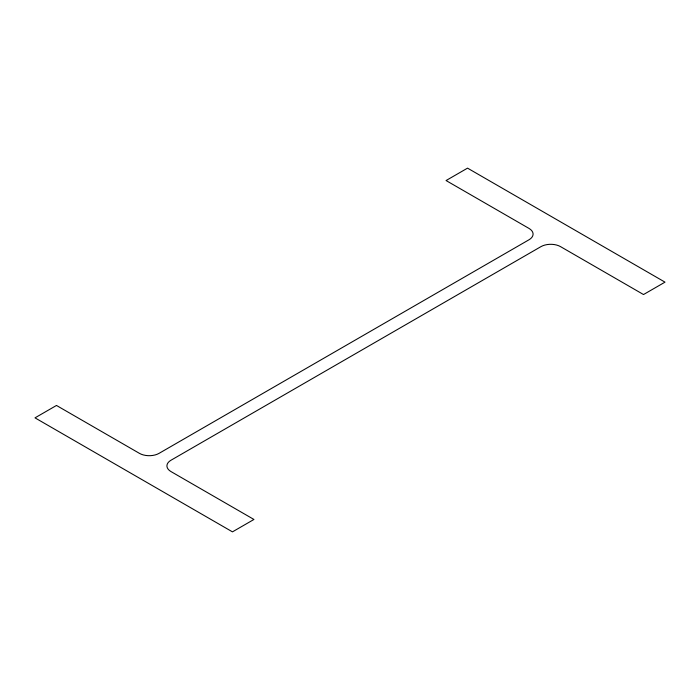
<?xml version="1.0" encoding="UTF-8"?>
<svg xmlns="http://www.w3.org/2000/svg" width="700" height="700" viewBox="0 0 700 700"><rect width="100%" height="100%" fill="white"/><g stroke="black" fill="none" stroke-linecap="round" stroke-linejoin="round"><path stroke-width="1.05" d="M56.481 405.457L35 417.856L232.461 531.86L253.943 519.461L170.975 471.564A13.869 8.006 0 0 1 170.975 460.241L540.942 246.645A13.869 8.006 0 0 1 560.56 246.645L643.519 294.543L665 282.144L467.539 168.14L446.058 180.539L529.025 228.436A13.869 8.006 0 0 1 529.025 239.759L159.058 453.355A13.869 8.006 0 0 1 139.44 453.355L56.481 405.457"/></g></svg>
